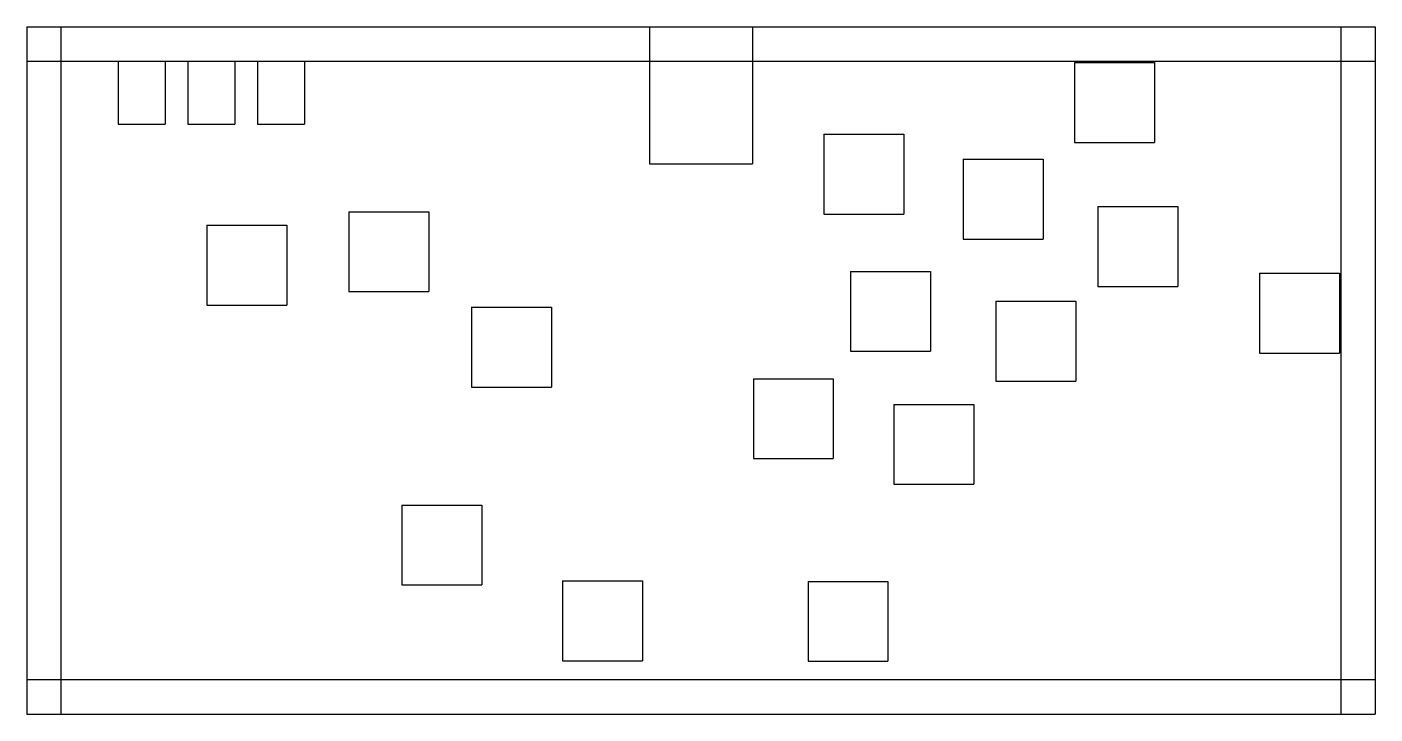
# Model space of a CAD drawing. Extents: x -117 to 119, y -56 to 65.
import ezdxf

# ---------------------------------------------------------------- set-up
doc = ezdxf.new("R2010")
doc.units = 0
doc.header["$MEASUREMENT"] = 0
doc.layers.add('MODELSKETCH_VISIBLE', color=7, linetype='CONTINUOUS')

msp = doc.modelspace()

# ---------------------------------------------------------------- linework, layer by layer
at = {"layer": 'MODELSKETCH_VISIBLE'}
for p, q in [((-116.97, 64.57), (-116.97, -55.8)), ((-116.97, 64.57), (119.13, 64.57)), ((-110.97, -55.8), (-110.97, 64.57)), ((-7.92, 64.57), (10.08, 64.57)), ((-7.92, 64.57), (-7.92, 40.57)), ((10.08, 64.57), (10.08, 40.57)), ((113.13, 64.57), (113.13, -55.8)), ((119.13, 64.57), (119.13, -55.8)), ((-116.97, 58.57), (119.13, 58.57)), ((-100.97, 58.57), (-100.97, 47.53)), ((-100.97, 58.57), (-92.77, 58.57)), ((-92.77, 58.57), (-92.77, 47.53)), ((-88.77, 58.57), (-88.77, 47.53)), ((-88.77, 58.57), (-80.57, 58.57)), ((-80.57, 58.57), (-80.57, 47.53)), ((-76.57, 58.57), (-68.37, 58.57)), ((-76.57, 58.57), (-76.57, 47.53)), ((-68.37, 58.57), (-68.37, 47.53)), ((66.51, 58.32), (80.51, 58.32)), ((66.51, 58.32), (66.51, 44.32)), ((80.51, 58.32), (80.51, 44.32)), ((-100.97, 47.53), (-92.77, 47.53)), ((-88.77, 47.53), (-80.57, 47.53)), ((-76.57, 47.53), (-68.37, 47.53)), ((22.62, 45.78), (22.62, 31.78)), ((22.62, 45.78), (36.62, 45.78)), ((36.62, 45.78), (36.62, 31.78)), ((66.51, 44.32), (80.51, 44.32)), ((-7.92, 40.57), (10.08, 40.57)), ((47.02, 41.4), (61.02, 41.4)), ((47.02, 41.4), (47.02, 27.4)), ((61.02, 41.4), (61.02, 27.4)), ((70.6, 33.1), (84.6, 33.1)), ((70.6, 33.1), (70.6, 19.1)), ((84.6, 33.1), (84.6, 19.1)), ((-60.6, 32.2), (-46.6, 32.2)), ((-60.6, 32.2), (-60.6, 18.2)), ((-46.6, 32.2), (-46.6, 18.2)), ((22.62, 31.78), (36.62, 31.78)), ((-85.48, 29.82), (-71.48, 29.82)), ((-85.48, 29.82), (-85.48, 15.82)), ((-71.48, 29.82), (-71.48, 15.82)), ((47.02, 27.4), (61.02, 27.4)), ((27.27, 21.75), (27.27, 7.75)), ((27.27, 21.75), (41.27, 21.75)), ((41.27, 21.75), (41.27, 7.75)), ((98.88, 21.42), (112.88, 21.42)), ((98.88, 21.42), (98.88, 7.42)), ((112.88, 21.42), (112.88, 7.42)), ((70.6, 19.1), (84.6, 19.1)), ((-60.6, 18.2), (-46.6, 18.2)), ((-85.48, 15.82), (-71.48, 15.82)), ((-39.1, 15.46), (-25.1, 15.46)), ((-39.1, 15.46), (-39.1, 1.46)), ((-25.1, 15.46), (-25.1, 1.46)), ((52.73, 16.51), (66.73, 16.51)), ((52.73, 16.51), (52.73, 2.51)), ((66.73, 16.51), (66.73, 2.51)), ((27.27, 7.75), (41.27, 7.75)), ((98.88, 7.42), (112.88, 7.42)), ((10.25, 2.95), (10.25, -11.05)), ((10.25, 2.95), (24.25, 2.95)), ((24.25, 2.95), (24.25, -11.05)), ((52.73, 2.51), (66.73, 2.51)), ((-39.1, 1.46), (-25.1, 1.46)), ((34.84, -1.55), (48.84, -1.55)), ((34.84, -1.55), (34.84, -15.55)), ((48.84, -1.55), (48.84, -15.55)), ((10.25, -11.05), (24.25, -11.05)), ((34.84, -15.55), (48.84, -15.55)), ((-51.29, -19.19), (-37.29, -19.19)), ((-51.29, -19.19), (-51.29, -33.19)), ((-37.29, -19.19), (-37.29, -33.19)), ((-23.17, -32.47), (-9.17, -32.47)), ((-23.17, -32.47), (-23.17, -46.47)), ((-9.17, -32.47), (-9.17, -46.47)), ((19.83, -32.55), (33.83, -32.55)), ((19.83, -32.55), (19.83, -46.55)), ((33.83, -32.55), (33.83, -46.55)), ((-51.29, -33.19), (-37.29, -33.19)), ((-23.17, -46.47), (-9.17, -46.47)), ((19.83, -46.55), (33.83, -46.55)), ((119.13, -49.8), (-116.97, -49.8)), ((-116.97, -55.8), (119.13, -55.8))]:
    msp.add_line(p, q, dxfattribs=at)

doc.saveas('drawing.dxf')
